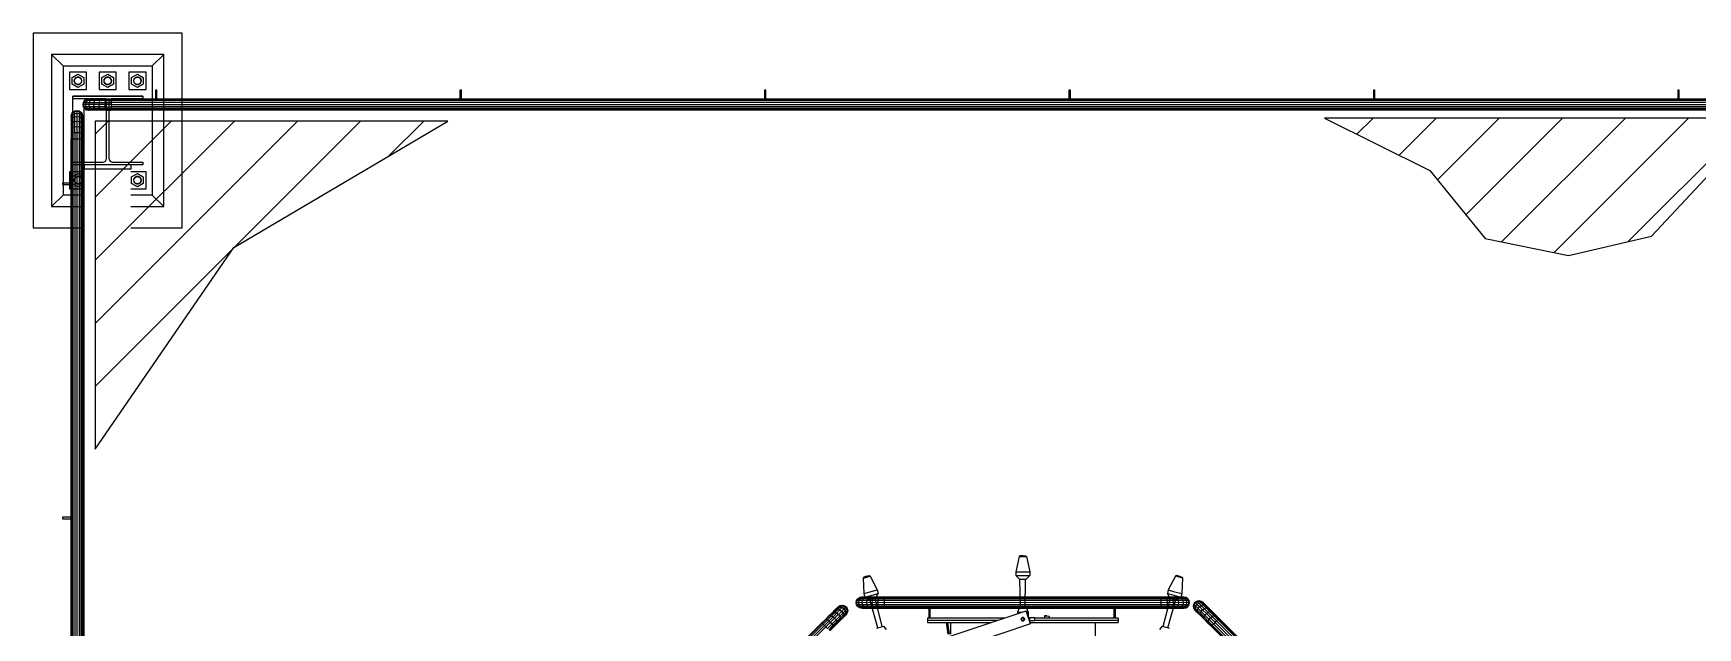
# Model space of a CAD drawing. Header units: metres. Extents: x 0 to 63075, y 0 to 44550.
# Drawn here: x 50739 to 51832, y 40720 to 41110 of the extents above; entities that cross this region are included whole.
import ezdxf

# ---------------------------------------------------------------- set-up
doc = ezdxf.new("R2010")
doc.units = ezdxf.units.M
doc.header["$LTSCALE"] = 75
for name, color, linetype in [('GSB', 7, 'Continuous'), ('ML6', 1, 'Continuous'), ('SL1', 8, 'Continuous')]:
    doc.layers.add(name, color=color, linetype=linetype)
pattern_1 = [(44.99813, (326091.56, -18363.04), (-137.8813, 137.89033), [])]

# ---------------------------------------------------------------- blocks, each defined once
blk = doc.blocks.new('A$C6bae614f')
at = {"layer": 'SL1'}
h = blk.add_hatch(dxfattribs=at)
h.set_pattern_fill('_USER', color=256, scale=195, angle=44.99813, style=0, pattern_type=0)
h.set_pattern_definition(pattern_1)
h.paths.add_polyline_path([(352922.5, 47644), (353857.1, 48196.1), (352316, 48196.1), (352315.9, 46761.9)])
h = blk.add_hatch(dxfattribs=at)
h.set_pattern_fill('_USER', color=256, scale=195, angle=44.99813, style=0, pattern_type=0)
h.set_pattern_definition(pattern_1)
h.paths.add_polyline_path([(359760.7, 48209.2), (357689.8, 48209.3), (358149.4, 47980.1), (358391.7, 47682.6), (358756.2, 47608), (359119.1, 47692.5), (359415.1, 48010.8)])
for p, q in [((352045.5, 48580), (352045.5, 47730)), ((352695.5, 48579.9), (352045.5, 48580)), ((352695.5, 47729.9), (352695.5, 48579.9)), ((352175.5, 48437.5), (352125.5, 48487.5)), ((352125.5, 48487.5), (352125.5, 47822.5)), ((352615.5, 48487.5), (352125.5, 48487.5)), ((352615.5, 48487.5), (352565.5, 48437.5)), ((352615.5, 47822.5), (352615.5, 48487.5)), ((352175.5, 48437.5), (352175.5, 47872.5)), ((352175.5, 48437.5), (352565.5, 48437.5)), ((352203, 48410), (352203, 48335)), ((352278, 48410), (352203, 48410)), ((352215.1, 48387.1), (352240.5, 48401.8)), ((352215.1, 48357.8), (352215.1, 48387.1)), ((352225.5, 48379.7), (352223.9, 48372.5)), ((352230.1, 48385.5), (352225.5, 48379.7)), ((352236.8, 48388.7), (352230.1, 48385.5)), ((352244.2, 48388.7), (352236.8, 48388.7)), ((352240.5, 48401.8), (352266, 48387.1)), ((352250.9, 48385.5), (352244.2, 48388.7)), ((352255.5, 48379.7), (352250.9, 48385.5)), ((352257.2, 48372.5), (352255.5, 48379.7)), ((352266, 48387.1), (352266, 48357.8)), ((352278, 48335), (352278, 48410)), ((352333, 48410), (352333, 48335)), ((352408, 48410), (352333, 48410)), ((352345.1, 48387.1), (352370.5, 48401.8)), ((352345.1, 48357.8), (352345.1, 48387.1)), ((352355.5, 48379.7), (352353.9, 48372.5)), ((352360.1, 48385.5), (352355.5, 48379.7)), ((352366.8, 48388.7), (352360.1, 48385.5)), ((352374.2, 48388.7), (352366.8, 48388.7)), ((352370.5, 48401.8), (352396, 48387.1)), ((352380.9, 48385.5), (352374.2, 48388.7)), ((352385.5, 48379.7), (352380.9, 48385.5)), ((352387.2, 48372.5), (352385.5, 48379.7)), ((352396, 48387.1), (352396, 48357.8)), ((352408, 48335), (352408, 48410)), ((352463, 48410), (352463, 48335)), ((352538, 48410), (352463, 48410)), ((352475.1, 48387.1), (352500.5, 48401.8)), ((352475.1, 48357.8), (352475.1, 48387.1)), ((352485.5, 48379.7), (352483.9, 48372.5)), ((352490.1, 48385.5), (352485.5, 48379.7)), ((352496.8, 48388.7), (352490.1, 48385.5)), ((352504.2, 48388.7), (352496.8, 48388.7)), ((352500.5, 48401.8), (352526, 48387.1)), ((352510.9, 48385.5), (352504.2, 48388.7)), ((352515.5, 48379.7), (352510.9, 48385.5)), ((352517.2, 48372.5), (352515.5, 48379.7)), ((352526, 48387.1), (352526, 48357.8)), ((352538, 48335), (352538, 48410)), ((352565.5, 48437.5), (352565.5, 47872.5)), ((352203, 48335), (352278, 48335)), ((352240.5, 48343.1), (352215.1, 48357.8)), ((352223.9, 48372.5), (352225.5, 48365.2)), ((352225.5, 48365.2), (352230.1, 48359.4)), ((352230.1, 48359.4), (352236.8, 48356.2)), ((352236.8, 48356.2), (352244.2, 48356.2)), ((352266, 48357.8), (352240.5, 48343.1)), ((352244.2, 48356.2), (352250.9, 48359.4)), ((352250.9, 48359.4), (352255.5, 48365.2)), ((352255.5, 48365.2), (352257.2, 48372.5)), ((352333, 48335), (352408, 48335)), ((352370.5, 48343.1), (352345.1, 48357.8)), ((352353.9, 48372.5), (352355.5, 48365.2)), ((352355.5, 48365.2), (352360.1, 48359.4)), ((352360.1, 48359.4), (352366.8, 48356.2)), ((352366.8, 48356.2), (352374.2, 48356.2)), ((352396, 48357.8), (352370.5, 48343.1)), ((352374.2, 48356.2), (352380.9, 48359.4)), ((352380.9, 48359.4), (352385.5, 48365.2)), ((352385.5, 48365.2), (352387.2, 48372.5)), ((352463, 48335), (352538, 48335)), ((352500.5, 48343.1), (352475.1, 48357.8)), ((352483.9, 48372.5), (352485.5, 48365.2)), ((352485.5, 48365.2), (352490.1, 48359.4)), ((352490.1, 48359.4), (352496.8, 48356.2)), ((352496.8, 48356.2), (352504.2, 48356.2)), ((352526, 48357.8), (352500.5, 48343.1)), ((352504.2, 48356.2), (352510.9, 48359.4)), ((352510.9, 48359.4), (352515.5, 48365.2)), ((352515.5, 48365.2), (352517.2, 48372.5)), ((352579.7, 48332), (352579.7, 48292.9)), ((352586, 48332), (352579.7, 48332)), ((352586, 48292.9), (352586, 48332)), ((353910.4, 48331.9), (353910.4, 48292.8)), ((353916.8, 48331.9), (353910.4, 48331.9)), ((353916.8, 48292.8), (353916.8, 48331.9)), ((355241.2, 48331.9), (355241.2, 48292.8)), ((355247.5, 48331.9), (355241.2, 48331.9)), ((355247.5, 48292.8), (355247.5, 48331.9)), ((356571.9, 48331.8), (356571.9, 48292.7)), ((356578.3, 48331.8), (356571.9, 48331.8)), ((356578.3, 48292.7), (356578.3, 48331.8)), ((357902.7, 48331.8), (357902.7, 48292.7)), ((357909, 48331.8), (357902.7, 48331.8)), ((357909, 48292.7), (357909, 48331.8)), ((359233.4, 48331.7), (359233.4, 48292.6)), ((359239.8, 48331.7), (359233.4, 48331.7)), ((359239.8, 48292.6), (359239.8, 48331.7)), ((352213.5, 48227.8), (352218.8, 48235.7)), ((352217.5, 48304.5), (352523.5, 48304.5)), ((352217.5, 48233.9), (352217.5, 48304.5)), ((352523.5, 48304.5), (352217.5, 48304.5)), ((352349, 48293.5), (352217.5, 48293.5)), ((352350, 48293.5), (352217.5, 48293.5)), ((352218.8, 48235.7), (352226.7, 48241)), ((352218.8, 48232.8), (352226.7, 48237.9)), ((352218.8, 48232.8), (352218.8, 48235.7)), ((352226.7, 48241), (352236, 48242.9)), ((352226.7, 48237.9), (352226.7, 48241)), ((352226.7, 48237.9), (352236, 48239.7)), ((352226.7, 48214.3), (352226.7, 48237.9)), ((352236, 48239.7), (352236, 48242.9)), ((352236, 48242.9), (352245.3, 48241)), ((352236, 48239.7), (352245.3, 48237.9)), ((352236, 48239.7), (352236, 48215.7)), ((352245.3, 48241), (352253.3, 48235.7)), ((352245.3, 48237.9), (352245.3, 48241)), ((352245.3, 48237.9), (352245.3, 48214.3)), ((352245.3, 48237.9), (352253.3, 48232.8)), ((352253.3, 48232.8), (352253.3, 48235.7)), ((352253.3, 48235.7), (352258.6, 48227.8)), ((352263.5, 48277.8), (352261.6, 48268.5)), ((352264.7, 48268.5), (352261.6, 48268.5)), ((352261.6, 48268.5), (352263.5, 48259.1)), ((352268.8, 48285.7), (352263.5, 48277.8)), ((352263.5, 48277.8), (352358.7, 48277.8)), ((352263.5, 48259.1), (352268.8, 48251.2)), ((352358.7, 48259.1), (352263.5, 48259.1)), ((352266.5, 48277.8), (352264.7, 48268.5)), ((352358.3, 48268.5), (352264.7, 48268.5)), ((352264.7, 48268.5), (352266.5, 48259.1)), ((352266, 48255.3), (352265.8, 42053.5)), ((352271.7, 48285.7), (352266.5, 48277.8)), ((352266.5, 48259.1), (352271.7, 48251.2)), ((352276.7, 48291), (352268.8, 48285.7)), ((352359.9, 48285.7), (352268.8, 48285.7)), ((352359.9, 48251.2), (352268.8, 48251.2)), ((352268.8, 48251.2), (352276.7, 48245.9)), ((352279.4, 48291), (352271.7, 48285.7)), ((352271.7, 48251.2), (352279.4, 48245.9)), ((352275.6, 48277.8), (352273.9, 48268.5)), ((352273.9, 48268.5), (352275.6, 48259.1)), ((352280.4, 48285.7), (352275.6, 48277.8)), ((352275.6, 48259.1), (352280.4, 48251.2)), ((352286, 48292.9), (352276.7, 48291)), ((352361.7, 48291), (352276.7, 48291)), ((352276.7, 48245.9), (352286, 48244.1)), ((352361.7, 48245.9), (352276.7, 48245.9)), ((352288.5, 48292.9), (352279.4, 48291)), ((352279.4, 48245.9), (352288.5, 48244.1)), ((352287.5, 48291), (352280.4, 48285.7)), ((352280.4, 48251.2), (352287.5, 48245.9)), ((352363.8, 48292.9), (352286, 48292.9)), ((352363.8, 48244.1), (352286, 48244.1)), ((352295.9, 48292.9), (352287.5, 48291)), ((352287.5, 48245.9), (352295.9, 48244.1)), ((352290.2, 48277.8), (352288.8, 48268.5)), ((352288.8, 48268.5), (352290.2, 48259.1)), ((352294.3, 48285.7), (352290.2, 48277.8)), ((352290.2, 48259.1), (352294.3, 48251.2)), ((352300.5, 48291), (352294.3, 48285.7)), ((352294.3, 48251.2), (352300.5, 48245.9)), ((352307.8, 48292.9), (352300.5, 48291)), ((352300.5, 48245.9), (352307.8, 48244.1)), ((352309.6, 48277.8), (352308.5, 48268.5)), ((352308.5, 48268.5), (352309.6, 48259.1)), ((352312.9, 48285.7), (352309.6, 48277.8)), ((352309.6, 48259.1), (352312.9, 48251.2)), ((352317.8, 48291), (352312.9, 48285.7)), ((352312.9, 48251.2), (352317.8, 48245.9)), ((352323.7, 48292.9), (352317.8, 48291)), ((352317.8, 48245.9), (352323.7, 48244.1)), ((352332.8, 48277.8), (352332, 48268.5)), ((352332, 48268.5), (352332.8, 48259.1)), ((352335.1, 48285.7), (352332.8, 48277.8)), ((352332.8, 48259.1), (352335.1, 48251.2)), ((352338.6, 48291), (352335.1, 48285.7)), ((352335.1, 48251.2), (352338.6, 48245.9)), ((352342.6, 48292.9), (352338.6, 48291)), ((352338.6, 48245.9), (352342.6, 48244.1)), ((352350.6, 48292.9), (352350, 48293.5)), ((352358.7, 48277.8), (352358.3, 48268.5)), ((352386, 48268.5), (352358.3, 48268.5)), ((352358.3, 48268.5), (352358.7, 48259.1)), ((352359.9, 48285.7), (352358.7, 48277.8)), ((352358.7, 48277.8), (352386, 48277.8)), ((352358.7, 48259.1), (352386, 48259.1)), ((352358.7, 48259.1), (352359.9, 48251.2)), ((352361.7, 48291), (352359.9, 48285.7)), ((352359.9, 48285.7), (352386, 48285.7)), ((352359.9, 48251.2), (352361.7, 48245.9)), ((352359.9, 48251.2), (352386, 48251.2)), ((352363.8, 48292.9), (352361.7, 48291)), ((352361.7, 48291), (352386, 48291)), ((352361.7, 48245.9), (352363.8, 48244.1)), ((352361.7, 48245.9), (352386, 48245.9)), ((352363.8, 48292.9), (352386, 48292.9)), ((352363.8, 48244.1), (352386, 48244.1)), ((352365, 48032.5), (352365, 48277.5)), ((352376, 48277.5), (352376, 48032.5)), ((360770.5, 48292.6), (352386, 48292.9)), ((352386, 48292.9), (352386, 48291)), ((360770.5, 48290.7), (352386, 48291)), ((352386, 48291), (352386, 48285.7)), ((352386, 48285.7), (352386, 48277.8)), ((360770.5, 48285.4), (352386, 48285.7)), ((360770.5, 48277.5), (352386, 48277.8)), ((352386, 48277.8), (352386, 48268.5)), ((352386, 48268.5), (360770.5, 48268.2)), ((352386, 48268.5), (352386, 48259.1)), ((360770.5, 48258.8), (352386, 48259.1)), ((352386, 48259.1), (352386, 48251.2)), ((352386, 48251.2), (352386, 48245.9)), ((360770.5, 48250.9), (352386, 48251.2)), ((352386, 48245.9), (352386, 48244.1)), ((360770.5, 48245.6), (352386, 48245.9)), ((360770.5, 48243.8), (352386, 48244.1)), ((352390.4, 48292.9), (352391, 48293.5)), ((352391, 48293.5), (352523.5, 48293.5)), ((352523.5, 48293.5), (352392, 48293.5)), ((352523.5, 48304.5), (352523.5, 48292.9)), ((352211.6, 48218.5), (352213.5, 48227.8)), ((352211.6, 48216), (352213.5, 48225.1)), ((352211.6, 48218.5), (352211.6, 48216)), ((352211.6, 48208.6), (352213.5, 48217)), ((352211.6, 48216), (352211.6, 48196.6)), ((352211.6, 48196.6), (352213.5, 48203.9)), ((352211.6, 48196.6), (352211.6, 48180.8)), ((352211.6, 48180.8), (352213.5, 48186.6)), ((352211.6, 48180.8), (352211.6, 48161.9)), ((352211.6, 48161.9), (352213.5, 48165.9)), ((352211.6, 48161.9), (352211.6, 48140.7)), ((352213.5, 48225.1), (352218.8, 48232.8)), ((352213.5, 48225.1), (352213.5, 48227.8)), ((352213.5, 48225.1), (352213.5, 48203.9)), ((352213.5, 48217), (352218.8, 48224.1)), ((352213.5, 48203.9), (352218.8, 48210.1)), ((352213.5, 48203.9), (352213.5, 48186.6)), ((352213.5, 48186.6), (352218.8, 48191.6)), ((352213.5, 48186.6), (352213.5, 48165.9)), ((352213.5, 48165.9), (352218.8, 48169.3)), ((352213.5, 48165.9), (352213.5, 48142.8)), ((352218.8, 48232.8), (352218.8, 48210.1)), ((352218.8, 48224.1), (352226.7, 48228.9)), ((352218.8, 48210.1), (352226.7, 48214.3)), ((352218.8, 48210.1), (352218.8, 48191.6)), ((352218.8, 48191.6), (352226.7, 48194.9)), ((352218.8, 48191.6), (352218.8, 48169.3)), ((352218.8, 48169.3), (352226.7, 48171.6)), ((352218.8, 48169.3), (352218.8, 48144.6)), ((352226.7, 48228.9), (352236, 48230.5)), ((352226.7, 48214.3), (352236, 48215.7)), ((352226.7, 48194.9), (352226.7, 48214.3)), ((352226.7, 48194.9), (352236, 48196)), ((352226.7, 48171.6), (352226.7, 48194.9)), ((352226.7, 48171.6), (352236, 48172.4)), ((352226.7, 48145.7), (352226.7, 48171.6)), ((352236, 48230.5), (352245.3, 48228.9)), ((352236, 48215.7), (352236, 48196)), ((352236, 48215.7), (352245.3, 48214.3)), ((352236, 48196), (352245.3, 48194.9)), ((352236, 48196), (352236, 48172.4)), ((352236, 48172.4), (352245.3, 48171.6)), ((352236, 48172.4), (352236, 48146.1)), ((352245.3, 48228.9), (352253.3, 48224.1)), ((352245.3, 48214.3), (352245.3, 48194.9)), ((352245.3, 48214.3), (352253.3, 48210.1)), ((352245.3, 48194.9), (352245.3, 48171.6)), ((352245.3, 48194.9), (352253.3, 48191.6)), ((352245.3, 48171.6), (352245.3, 48145.7)), ((352245.3, 48171.6), (352253.3, 48169.3)), ((352253.3, 48232.8), (352258.6, 48225.1)), ((352253.3, 48232.8), (352253.3, 48210.1)), ((352253.3, 48224.1), (352258.6, 48217)), ((352253.3, 48210.1), (352258.6, 48203.9)), ((352253.3, 48210.1), (352253.3, 48191.6)), ((352253.3, 48191.6), (352258.6, 48186.6)), ((352253.3, 48191.6), (352253.3, 48169.3)), ((352253.3, 48169.3), (352258.6, 48165.9)), ((352253.3, 48169.3), (352253.3, 48144.6)), ((352258.6, 48227.8), (352260.4, 48218.5)), ((352258.6, 48225.1), (352258.6, 48227.8)), ((352258.6, 48225.1), (352260.4, 48216)), ((352258.6, 48225.1), (352258.6, 48203.9)), ((352258.6, 48217), (352260.4, 48208.6)), ((352258.6, 48203.9), (352258.6, 48186.6)), ((352258.6, 48203.9), (352260.4, 48196.6)), ((352258.6, 48186.6), (352260.4, 48180.8)), ((352258.6, 48186.6), (352258.6, 48165.9)), ((352258.6, 48165.9), (352260.4, 48161.9)), ((352258.6, 48165.9), (352258.6, 48142.8)), ((352260.4, 48216), (352260.4, 48218.5)), ((352260.4, 48216), (352260.4, 48196.6)), ((352260.4, 48196.6), (352260.4, 48180.8)), ((352260.4, 48180.8), (352260.4, 48161.9)), ((352260.4, 48161.9), (352260.4, 48140.7)), ((352211.4, 40905), (352211.6, 48118.5)), ((352211.6, 48140.7), (352213.5, 48142.8)), ((352211.6, 48140.7), (352211.6, 48118.5)), ((352211.6, 48118.5), (352213.5, 48118.5)), ((352213.5, 48142.8), (352213.2, 40905)), ((352213.5, 48142.8), (352218.8, 48144.6)), ((352213.5, 48118.5), (352218.8, 48118.5)), ((352218.8, 48144.6), (352218.5, 40905)), ((352218.8, 48144.6), (352226.7, 48145.7)), ((352218.8, 48118.5), (352226.7, 48118.5)), ((352226.7, 48145.7), (352226.4, 40905)), ((352226.7, 48145.7), (352236, 48146.1)), ((352226.7, 48118.5), (352236, 48118.5)), ((352236, 48146.1), (352235.8, 40905)), ((352236, 48146.1), (352245.3, 48145.7)), ((352236, 48118.5), (352245.3, 48118.5)), ((352245.3, 48145.7), (352245.1, 40905)), ((352245.3, 48118.5), (352253.3, 48118.5)), ((352245.3, 48145.7), (352253.3, 48144.6)), ((352253.3, 48144.6), (352253, 40905)), ((352253.3, 48144.6), (352258.6, 48142.8)), ((352253.3, 48118.5), (352258.6, 48118.5)), ((352258.6, 48118.5), (352258.3, 40905)), ((352258.6, 48142.8), (352260.4, 48140.7)), ((352258.6, 48142.8), (352258.6, 48118.5)), ((352258.6, 48118.5), (352260.4, 48118.5)), ((352260.4, 48118.5), (352260.2, 40905)), ((352260.4, 48140.7), (352260.4, 48118.5)), ((352217.5, 48016.5), (352349, 48016.5)), ((352217.5, 48005.5), (352217.5, 48016.5)), ((352260.4, 48016.5), (352266, 48016.5)), ((352392, 48016.5), (352523.5, 48016.5)), ((352523.5, 48016.5), (352523.5, 48005.5)), ((352203, 47975), (352203, 47900)), ((352269, 47975), (352203, 47975)), ((352215.1, 47952.1), (352240.5, 47966.8)), ((352215.1, 47922.8), (352215.1, 47952.1)), ((352523.5, 48005.5), (352217.5, 48005.5)), ((352225.5, 47944.7), (352223.8, 47937.5)), ((352230.1, 47950.5), (352225.5, 47944.7)), ((352236.8, 47953.7), (352230.1, 47950.5)), ((352244.2, 47953.7), (352236.8, 47953.7)), ((352240.5, 47966.8), (352265.9, 47952.1)), ((352250.9, 47950.5), (352244.2, 47953.7)), ((352255.5, 47944.7), (352250.9, 47950.5)), ((352257.2, 47937.5), (352255.5, 47944.7)), ((352260.4, 48005.5), (352266, 48005.5)), ((352265.5, 47989.5), (352265.5, 48005.5)), ((352266, 47989.5), (352265.5, 47989.5)), ((352265.9, 47952.1), (352265.9, 47922.8)), ((352269.5, 47986.5), (352269.5, 48005.5)), ((352471.5, 47986.5), (352269.5, 47986.5)), ((352471.5, 48005.5), (352471.5, 47986.5)), ((352538, 47975), (352472, 47975)), ((352475.1, 47952.1), (352500.5, 47966.8)), ((352475.1, 47922.8), (352475.1, 47952.1)), ((352485.5, 47944.7), (352483.8, 47937.5)), ((352490.1, 47950.5), (352485.5, 47944.7)), ((352496.8, 47953.7), (352490.1, 47950.5)), ((352504.2, 47953.7), (352496.8, 47953.7)), ((352500.5, 47966.8), (352525.9, 47952.1)), ((352510.9, 47950.5), (352504.2, 47953.7)), ((352515.5, 47944.7), (352510.9, 47950.5)), ((352517.2, 47937.5), (352515.5, 47944.7)), ((352525.9, 47952.1), (352525.9, 47922.8)), ((352538, 47900), (352538, 47975)), ((352175.5, 47872.5), (352125.5, 47822.5)), ((352172.5, 47924.8), (352172.5, 47918.5)), ((352211.6, 47924.8), (352172.5, 47924.8)), ((352172.5, 47918.5), (352211.6, 47918.5)), ((352269, 47872.5), (352175.5, 47872.5)), ((352203, 47900), (352269, 47900)), ((352240.5, 47908.1), (352215.1, 47922.8)), ((352223.8, 47937.5), (352225.5, 47930.2)), ((352225.5, 47930.2), (352230.1, 47924.4)), ((352230.1, 47924.4), (352236.8, 47921.2)), ((352236.8, 47921.2), (352244.2, 47921.2)), ((352265.9, 47922.8), (352240.5, 47908.1)), ((352244.2, 47921.2), (352250.9, 47924.4)), ((352250.9, 47924.4), (352255.5, 47930.2)), ((352255.5, 47930.2), (352257.2, 47937.5)), ((352472, 47900), (352538, 47900)), ((352565.5, 47872.5), (352472, 47872.5)), ((352500.5, 47908.1), (352475.1, 47922.8)), ((352483.8, 47937.5), (352485.5, 47930.2)), ((352485.5, 47930.2), (352490.1, 47924.4)), ((352490.1, 47924.4), (352496.8, 47921.2)), ((352496.8, 47921.2), (352504.2, 47921.2)), ((352525.9, 47922.8), (352500.5, 47908.1)), ((352504.2, 47921.2), (352510.9, 47924.4)), ((352510.9, 47924.4), (352515.5, 47930.2)), ((352515.5, 47930.2), (352517.2, 47937.5)), ((352615.5, 47822.5), (352565.5, 47872.5)), ((352125.5, 47822.5), (352269, 47822.5)), ((352472, 47822.5), (352615.5, 47822.5)), ((352045.5, 47730), (352269, 47730)), ((352472, 47730), (352695.5, 47729.9)), ((352211.6, 46464.2), (352172.5, 46464.2)), ((352172.5, 46464.2), (352172.5, 46457.9)), ((352172.5, 46457.9), (352211.6, 46457.9)), ((356354.1, 46291.9), (356339.9, 46226)), ((356358.7, 46295.9), (356354.1, 46291.9)), ((356354.1, 46291.9), (356366.5, 46291.9)), ((356370.4, 46296.2), (356358.7, 46295.9)), ((356358.7, 46295.9), (356367.6, 46295.9)), ((356366.5, 46291.9), (356386.7, 46291.9)), ((356367.6, 46295.9), (356382.1, 46295.9)), ((356370.4, 46296.2), (356382.1, 46295.9)), ((356382.1, 46295.9), (356386.7, 46291.9)), ((356386.7, 46291.9), (356400.9, 46226)), ((355675.6, 46202.9), (355672.1, 46197.9)), ((355672.1, 46197.9), (355684.1, 46201.1)), ((355672.1, 46197.9), (355675.5, 46130.5)), ((355686.8, 46206.2), (355675.6, 46202.9)), ((355675.6, 46202.9), (355684.1, 46205.2)), ((355684.1, 46205.2), (355698.2, 46208.9)), ((355684.1, 46201.1), (355703.7, 46206.3)), ((355686.8, 46206.2), (355698.2, 46208.9)), ((355698.2, 46208.9), (355703.7, 46206.3)), ((355703.7, 46206.3), (355734.4, 46146.3)), ((356339.9, 46226), (356363, 46226)), ((356339.9, 46226), (356339.9, 46210.2)), ((356339.9, 46210.2), (356363, 46210.2)), ((356355.3, 46194.2), (356339.9, 46210.2)), ((356363, 46226), (356400.9, 46226)), ((356363, 46210.2), (356401, 46210.2)), ((356385.5, 46194.2), (356401, 46210.2)), ((356400.9, 46226), (356401, 46210.2)), ((357037.2, 46206.3), (357006.4, 46146.2)), ((357042.7, 46208.9), (357037.2, 46206.3)), ((357049.1, 46203.1), (357037.2, 46206.3)), ((357042.7, 46208.9), (357051.2, 46206.6)), ((357054.1, 46206.2), (357042.7, 46208.9)), ((357068.7, 46197.8), (357049.1, 46203.1)), ((357051.2, 46206.6), (357065.3, 46202.8)), ((357054.1, 46206.2), (357065.3, 46202.8)), ((357065.3, 46202.8), (357068.7, 46197.8)), ((357068.7, 46197.8), (357065.4, 46130.4)), ((355675.5, 46130.5), (355697.8, 46136.5)), ((355675.5, 46130.5), (355679.5, 46115.2)), ((355697.8, 46136.5), (355734.4, 46146.3)), ((355701.9, 46121.2), (355738.6, 46131)), ((355727.8, 46111.6), (355738.6, 46131)), ((355734.4, 46146.3), (355738.6, 46131)), ((356355.3, 46194.2), (356366.8, 46194.2)), ((356360.2, 46066.1), (356358.1, 46194.2)), ((356366.8, 46194.2), (356385.5, 46194.2)), ((356380.6, 46066.1), (356382.7, 46194.2)), ((357006.4, 46146.2), (357002.3, 46131)), ((357002.3, 46131), (357024.6, 46125)), ((357013.1, 46111.6), (357002.3, 46131)), ((357006.4, 46146.2), (357028.8, 46140.3)), ((357024.6, 46125), (357061.3, 46115.1)), ((357028.8, 46140.3), (357065.4, 46130.4)), ((357065.4, 46130.4), (357061.3, 46115.1)), ((355554.4, 46061.1), (355511.2, 46017.9)), ((355522.6, 46010.6), (355581.4, 46069.4)), ((355572.4, 46071.6), (355533.7, 46032.9)), ((355547.9, 46057.3), (355536.7, 46046.1)), ((355561.6, 46070.9), (355547.9, 46057.3)), ((355547.9, 46057.3), (355554.4, 46061.1)), ((355589.2, 46064), (355548.1, 46022.9)), ((355569.3, 46076), (355554.4, 46061.1)), ((355554.4, 46061.1), (355562.5, 46061.7)), ((355556.4, 46065.7), (355563.6, 46070.3)), ((355561.6, 46070.9), (355569.3, 46076)), ((355563.4, 46072.7), (355561.6, 46070.9)), ((355562.5, 46061.7), (355571.1, 46059.1)), ((355563.4, 46072.7), (355571.3, 46078)), ((355563.6, 46070.3), (355572.4, 46071.6)), ((355569.3, 46076), (355571.3, 46078)), ((355569.3, 46076), (355578.5, 46077.8)), ((355601, 46062.6), (355570.5, 46032.1)), ((355571.1, 46059.1), (355578.7, 46053.5)), ((355571.3, 46078), (355580.6, 46079.8)), ((355578.5, 46077.8), (355572.4, 46071.6)), ((355572.4, 46071.6), (355581.4, 46069.4)), ((355578.5, 46077.8), (355580.6, 46079.8)), ((355578.5, 46077.8), (355587.8, 46075.8)), ((355578.7, 46053.5), (355584.3, 46045.9)), ((355580.6, 46079.8), (355590, 46078)), ((355581.4, 46069.4), (355587.8, 46075.8)), ((355581.4, 46069.4), (355589.2, 46064)), ((355587.8, 46075.8), (355590, 46078)), ((355587.8, 46075.8), (355595.7, 46070.5)), ((355595.7, 46070.5), (355589.2, 46064)), ((355589.2, 46064), (355594.6, 46056.2)), ((355590, 46078), (355597.9, 46072.7)), ((355594.6, 46056.2), (355596.8, 46047.2)), ((355595.7, 46070.5), (355597.9, 46072.7)), ((355595.7, 46070.5), (355601, 46062.6)), ((355602.9, 46053.4), (355596.8, 46047.2)), ((355597.9, 46072.7), (355603.2, 46064.8)), ((355601, 46062.6), (355603.2, 46064.8)), ((355601, 46062.6), (355602.9, 46053.4)), ((355602.9, 46053.4), (355601.2, 46044.2)), ((355602.9, 46053.4), (355605, 46055.4)), ((355603.2, 46064.8), (355605, 46055.4)), ((355605, 46055.4), (355603.2, 46046.1)), ((355641.6, 46090.8), (355643.4, 46100.1)), ((355643.4, 46081.4), (355641.6, 46090.8)), ((357099.3, 46090.7), (355641.6, 46090.8)), ((355643.4, 46100.1), (355648.7, 46108)), ((357097.5, 46100.1), (355643.4, 46100.1)), ((355648.7, 46073.5), (355643.4, 46081.4)), ((357097.5, 46081.4), (355643.4, 46081.4)), ((355644.7, 46090.8), (355646.5, 46100.1)), ((355646.5, 46081.4), (355644.7, 46090.8)), ((355646.5, 46100.1), (355651.7, 46108)), ((355651.7, 46073.5), (355646.5, 46081.4)), ((355648.7, 46108), (355656.6, 46113.3)), ((357092.2, 46108), (355648.7, 46108)), ((355656.6, 46068.2), (355648.7, 46073.5)), ((357092.2, 46073.5), (355648.7, 46073.5)), ((355651.7, 46108), (355659.4, 46113.3)), ((355659.4, 46068.2), (355651.7, 46073.5)), ((355653.9, 46090.8), (355655.6, 46100.1)), ((355655.6, 46081.4), (355653.9, 46090.8)), ((355655.6, 46100.1), (355660.3, 46108)), ((355660.3, 46073.5), (355655.6, 46081.4)), ((355656.6, 46113.3), (355666, 46115.2)), ((357084.3, 46113.3), (355656.6, 46113.3)), ((355666, 46066.4), (355656.6, 46068.2)), ((357084.3, 46068.2), (355656.6, 46068.2)), ((355659.4, 46113.3), (355668.5, 46115.2)), ((355668.5, 46066.4), (355659.4, 46068.2)), ((355660.3, 46108), (355667.5, 46113.3)), ((355667.5, 46068.2), (355660.3, 46073.5)), ((357074.9, 46115.1), (355666, 46115.2)), ((355666, 46066.4), (357074.9, 46066.3)), ((355667.5, 46113.3), (355675.9, 46115.2)), ((355675.9, 46066.4), (355667.5, 46068.2)), ((355668.7, 46090.8), (355670.2, 46100.1)), ((355670.2, 46081.4), (355668.7, 46090.8)), ((355670.2, 46100.1), (355674.3, 46108)), ((355674.3, 46073.5), (355670.2, 46081.4)), ((355674.3, 46108), (355680.5, 46113.3)), ((355680.5, 46068.2), (355674.3, 46073.5)), ((355679.5, 46115.2), (355701.9, 46121.2)), ((355698.6, 46103.8), (355679.5, 46115.2)), ((355680.5, 46113.3), (355687.8, 46115.2)), ((355687.8, 46066.4), (355680.5, 46068.2)), ((355688.4, 46090.8), (355689.6, 46100.1)), ((355689.6, 46081.4), (355688.4, 46090.8)), ((355689.6, 46100.1), (355692.9, 46108)), ((355692.9, 46073.5), (355689.6, 46081.4)), ((355692.9, 46108), (355697.8, 46113.3)), ((355697.8, 46068.2), (355692.9, 46073.5)), ((355697.8, 46113.3), (355703.6, 46115.2)), ((355703.6, 46066.4), (355697.8, 46068.2)), ((355698.6, 46103.8), (355709.7, 46106.8)), ((355736.5, 45981.3), (355701.3, 46104.5)), ((355709.7, 46106.8), (355727.8, 46111.6)), ((355712, 46090.8), (355712.8, 46100.1)), ((355712.8, 46081.4), (355712, 46090.8)), ((355712.8, 46100.1), (355715.1, 46108)), ((355715.1, 46073.5), (355712.8, 46081.4)), ((355715.1, 46108), (355718.5, 46113.3)), ((355718.5, 46068.2), (355715.1, 46073.5)), ((355718.5, 46113.3), (355722.6, 46115.2)), ((355722.6, 46066.4), (355718.5, 46068.2)), ((355756.2, 45986.6), (355725.1, 46110.9)), ((355738.3, 46090.8), (355738.7, 46100.1)), ((355738.7, 46081.4), (355738.3, 46090.8)), ((355738.7, 46100.1), (355739.9, 46108)), ((355739.9, 46073.5), (355738.7, 46081.4)), ((355739.9, 46108), (355741.6, 46113.3)), ((355741.6, 46068.2), (355739.9, 46073.5)), ((355741.6, 46113.3), (355743.7, 46115.2)), ((355743.7, 46066.4), (355741.6, 46068.2)), ((355766, 46113.3), (355766, 46115.2)), ((355766, 46108), (355766, 46113.3)), ((355766, 46100.1), (355766, 46108)), ((355766, 46066.4), (355766, 46100.1)), ((355959.6, 46066.4), (355959.6, 46027.3)), ((355966, 46027.3), (355966, 46066.4)), ((355987.8, 45921.8), (356385.1, 46055.1)), ((356354.6, 46066.1), (356346.9, 46049.4)), ((356354.6, 46066.1), (356366.6, 46066.1)), ((356366.6, 46066.1), (356386.3, 46066.1)), ((356404.2, 45997.9), (356385.1, 46055.1)), ((356386.3, 46066.1), (356394, 46049.4)), ((356768.6, 46066.3), (356768.6, 46027.2)), ((356774.9, 46027.2), (356774.9, 46066.3)), ((356974.9, 46066.3), (356974.9, 46115.1)), ((356984.6, 45986.5), (357015.8, 46110.8)), ((356999.2, 46113.3), (356997.2, 46115.1)), ((356997.2, 46066.3), (356999.2, 46068.2)), ((357001, 46108), (356999.2, 46113.3)), ((356999.2, 46068.2), (357001, 46073.5)), ((357002.2, 46100.1), (357001, 46108)), ((357001, 46073.5), (357002.2, 46081.4)), ((357002.6, 46090.7), (357002.2, 46100.1)), ((357002.2, 46081.4), (357002.6, 46090.7)), ((357004.4, 45981.2), (357039.6, 46104.5)), ((357013.1, 46111.6), (357024.1, 46108.6)), ((357022.4, 46113.3), (357018.3, 46115.1)), ((357018.3, 46066.3), (357022.4, 46068.2)), ((357025.8, 46108), (357022.4, 46113.3)), ((357022.4, 46068.2), (357025.8, 46073.5)), ((357024.1, 46108.6), (357042.2, 46103.7)), ((357028.1, 46100.1), (357025.8, 46108)), ((357025.8, 46073.5), (357028.1, 46081.4)), ((357028.9, 46090.7), (357028.1, 46100.1)), ((357028.1, 46081.4), (357028.9, 46090.7)), ((357043.1, 46113.3), (357037.3, 46115.1)), ((357037.3, 46066.3), (357043.1, 46068.2)), ((357042.2, 46103.7), (357061.3, 46115.1)), ((357048, 46108), (357043.1, 46113.3)), ((357043.1, 46068.2), (357048, 46073.5)), ((357051.3, 46100.1), (357048, 46108)), ((357048, 46073.5), (357051.3, 46081.4)), ((357052.5, 46090.7), (357051.3, 46100.1)), ((357051.3, 46081.4), (357052.5, 46090.7)), ((357060.4, 46113.3), (357053.1, 46115.1)), ((357053.1, 46066.3), (357060.4, 46068.2)), ((357066.6, 46108), (357060.4, 46113.3)), ((357060.4, 46068.2), (357066.6, 46073.5)), ((357073.4, 46113.3), (357065, 46115.1)), ((357065, 46066.3), (357073.4, 46068.2)), ((357070.7, 46100.1), (357066.6, 46108)), ((357066.6, 46073.5), (357070.7, 46081.4)), ((357072.2, 46090.7), (357070.7, 46100.1)), ((357070.7, 46081.4), (357072.2, 46090.7)), ((357081.5, 46113.3), (357072.4, 46115.1)), ((357072.4, 46066.3), (357081.5, 46068.2)), ((357080.6, 46108), (357073.4, 46113.3)), ((357073.4, 46068.2), (357080.6, 46073.5)), ((357084.3, 46113.3), (357074.9, 46115.1)), ((357074.9, 46066.3), (357084.3, 46068.2)), ((357085.3, 46100.1), (357080.6, 46108)), ((357080.6, 46073.5), (357085.3, 46081.4)), ((357089.2, 46108), (357081.5, 46113.3)), ((357081.5, 46068.2), (357089.2, 46073.5)), ((357092.2, 46108), (357084.3, 46113.3)), ((357084.3, 46068.2), (357092.2, 46073.5)), ((357087, 46090.7), (357085.3, 46100.1)), ((357085.3, 46081.4), (357087, 46090.7)), ((357094.4, 46100.1), (357089.2, 46108)), ((357089.2, 46073.5), (357094.4, 46081.4)), ((357097.5, 46100.1), (357092.2, 46108)), ((357092.2, 46073.5), (357097.5, 46081.4)), ((357096.2, 46090.7), (357094.4, 46100.1)), ((357094.4, 46081.4), (357096.2, 46090.7)), ((357099.3, 46090.7), (357097.5, 46100.1)), ((357097.5, 46081.4), (357099.3, 46090.7)), ((357115.9, 46075.4), (357117.7, 46084.7)), ((357117.7, 46066), (357115.9, 46075.4)), ((357117.9, 46073.3), (357115.9, 46075.4)), ((357117.7, 46084.7), (357123, 46092.6)), ((357119.9, 46082.5), (357117.7, 46084.7)), ((357123, 46058.1), (357117.7, 46066)), ((357119.7, 46064.1), (357117.7, 46066)), ((357117.9, 46073.3), (357119.9, 46082.5)), ((357119.7, 46064.1), (357117.9, 46073.3)), ((357117.9, 46073.3), (357124.1, 46067.2)), ((357124.8, 46056.4), (357119.7, 46064.1)), ((357119.7, 46064.1), (357125.4, 46058.4)), ((357119.9, 46082.5), (357125.2, 46090.4)), ((357126.3, 46076.1), (357119.9, 46082.5)), ((357123, 46092.6), (357130.9, 46097.9)), ((357125.2, 46090.4), (357123, 46092.6)), ((357123, 46058.1), (357124.8, 46056.4)), ((357124.1, 46067.2), (357126.3, 46076.1)), ((357124.1, 46067.2), (357147.1, 46044.2)), ((357125.4, 46058.4), (357124.1, 46067.2)), ((357124.8, 46056.4), (357130, 46051.1)), ((357125.2, 46090.4), (357133.1, 46095.8)), ((357125.2, 46090.4), (357131.7, 46083.9)), ((357130, 46051.1), (357125.4, 46058.4)), ((357125.4, 46058.4), (357134.6, 46049.2)), ((357126.3, 46076.1), (357131.7, 46083.9)), ((357185.1, 46017.3), (357126.3, 46076.1)), ((357130.9, 46097.9), (357140.3, 46099.8)), ((357133.1, 46095.8), (357130.9, 46097.9)), ((357131.7, 46083.9), (357139.5, 46089.3)), ((357131.7, 46083.9), (357142.2, 46073.4)), ((357133.1, 46095.8), (357142.3, 46097.7)), ((357133.1, 46095.8), (357149.8, 46079)), ((357134, 46057.3), (357136.6, 46065.8)), ((357134.6, 46049.2), (357134, 46057.3)), ((357136.6, 46065.8), (357142.2, 46073.4)), ((357139.5, 46089.3), (357148.5, 46091.6)), ((357140.3, 46099.8), (357149.6, 46097.9)), ((357142.3, 46097.7), (357140.3, 46099.8)), ((357142.2, 46073.4), (357149.8, 46079)), ((357142.2, 46073.4), (357156.1, 46059.5)), ((357142.3, 46097.7), (357151.5, 46096)), ((357142.3, 46097.7), (357148.5, 46091.6)), ((357147.1, 46044.2), (357150.4, 46052.1)), ((357148.5, 46091.6), (357157.3, 46090.3)), ((357148.5, 46091.6), (357223.2, 46016.9)), ((357149.6, 46097.9), (357157.5, 46092.6)), ((357151.5, 46096), (357149.6, 46097.9)), ((357149.8, 46079), (357158.4, 46081.7)), ((357149.8, 46079), (357198.3, 46030.6)), ((357150.4, 46052.1), (357156.1, 46059.5)), ((357151.5, 46096), (357159.3, 46090.9)), ((357151.5, 46096), (357157.3, 46090.3)), ((357156.1, 46059.5), (357163.6, 46065.3)), ((357156.1, 46059.5), (357172.8, 46042.8)), ((357157.3, 46090.3), (357164.5, 46085.6)), ((357157.3, 46090.3), (357166.5, 46081.1)), ((357157.5, 46092.6), (357164.5, 46085.6)), ((357158.4, 46081.7), (357166.5, 46081.1)), ((357163.6, 46065.3), (357171.5, 46068.6)), ((357164.5, 46085.6), (357184.1, 46066)), ((357166.5, 46081.1), (357193.4, 46054.2)), ((357166.5, 46081.1), (357172.9, 46077.2)), ((357171.5, 46068.6), (357178.7, 46068.8)), ((357178.7, 46068.8), (357184.1, 46066)), ((357180, 46048.9), (357187.2, 46052.8)), ((357184.1, 46066), (357197.6, 46052.6)), ((357187.2, 46052.8), (357193.4, 46054.2)), ((357193.4, 46054.2), (357197.6, 46052.6)), ((357193.4, 46054.2), (357226.9, 46020.6)), ((357197.6, 46052.6), (357212.5, 46037.7)), ((353892.6, 44402), (355492.7, 46002)), ((355494, 46000.7), (353893.9, 44400.7)), ((355497.7, 45996.9), (353897.7, 44397)), ((355503.3, 45991.3), (353903.2, 44391.4)), ((355509.9, 45984.7), (353909.9, 44384.8)), ((355508.4, 46017.7), (355492.7, 46002)), ((355492.7, 46002), (355494, 46000.7)), ((355511.2, 46017.9), (355494, 46000.7)), ((355494, 46000.7), (355497.7, 45996.9)), ((355516.2, 46015.4), (355497.7, 45996.9)), ((355497.7, 45996.9), (355503.3, 45991.3)), ((355522.6, 46010.6), (355503.3, 45991.3)), ((355503.3, 45991.3), (355516.5, 45978.1)), ((355523.3, 46032.7), (355508.4, 46017.7)), ((355508.4, 46017.7), (355511.2, 46017.9)), ((355548.1, 46022.9), (355509.9, 45984.7)), ((355511.2, 46017.9), (355516.2, 46015.4)), ((355533.7, 46032.9), (355516.2, 46015.4)), ((355516.2, 46015.4), (355522.6, 46010.6)), ((355570.5, 46032.1), (355516.5, 45978.1)), ((355540.6, 45991), (355522.1, 45972.5)), ((355522.6, 46010.6), (355529.5, 46004.3)), ((355536.7, 46046.1), (355523.3, 46032.7)), ((355523.3, 46032.7), (355527.5, 46034.2)), ((355543.1, 45986), (355525.8, 45968.8)), ((355542.9, 45983.2), (355527.2, 45967.5)), ((355527.5, 46034.2), (355533.7, 46032.9)), ((355529.5, 46004.3), (355535.8, 45997.4)), ((355533.7, 46032.9), (355540.9, 46028.9)), ((355535.8, 45997.4), (355540.6, 45991)), ((355536.7, 46046.1), (355542.2, 46048.9)), ((355558.1, 46008.5), (355540.6, 45991)), ((355540.6, 45991), (355543.1, 45986)), ((355540.9, 46028.9), (355548.1, 46022.9)), ((355542.2, 46048.9), (355549.4, 46048.6)), ((355557.8, 45998.1), (355542.9, 45983.2)), ((355543.1, 45986), (355542.9, 45983.2)), ((355559.4, 46002.3), (355543.1, 45986)), ((355548.1, 46022.9), (355554.1, 46015.7)), ((355549.4, 46048.6), (355557.3, 46045.4)), ((355554.1, 46015.7), (355558.1, 46008.5)), ((355557.3, 46045.4), (355564.8, 46039.6)), ((355582.4, 46022.8), (355557.8, 45998.1)), ((355559.4, 46002.3), (355557.8, 45998.1)), ((355586.9, 46037.3), (355558.1, 46008.5)), ((355558.1, 46008.5), (355559.4, 46002.3)), ((355574.1, 46017), (355559.4, 46002.3)), ((355564.8, 46039.6), (355570.5, 46032.1)), ((355570.5, 46032.1), (355573.8, 46024.2)), ((355574.1, 46017), (355571.2, 46011.6)), ((355573.8, 46024.2), (355574.1, 46017)), ((355586.3, 46029.2), (355574.1, 46017)), ((355596.1, 46036.4), (355582.4, 46022.8)), ((355586.3, 46029.2), (355582.4, 46022.8)), ((355584.3, 46045.9), (355586.9, 46037.3)), ((355595.5, 46038.4), (355586.3, 46029.2)), ((355586.9, 46037.3), (355586.3, 46029.2)), ((355596.8, 46047.2), (355586.9, 46037.3)), ((355595.5, 46038.4), (355590.9, 46031.2)), ((355596.8, 46047.2), (355595.5, 46038.4)), ((355601.2, 46044.2), (355595.5, 46038.4)), ((355601.2, 46044.2), (355596.1, 46036.4)), ((355596.1, 46036.4), (355597.9, 46038.2)), ((355603.2, 46046.1), (355597.9, 46038.2)), ((355601.2, 46044.2), (355603.2, 46046.1)), ((355731.1, 45979.8), (355742.6, 45982.9)), ((355742.6, 45982.9), (355761.6, 45988)), ((355761.6, 45988), (355773.4, 45973.9)), ((356288.6, 46022.7), (355953.9, 46022.7)), ((355953.9, 46022.7), (355953.9, 46003.7)), ((356260.2, 46013.2), (355953.9, 46013.2)), ((355953.9, 46003.7), (356231.8, 46003.7)), ((355959.6, 46027.3), (355966, 46027.3)), ((356404.2, 45997.9), (356007, 45864.6)), ((356035.6, 46003.7), (356042.2, 45953.2)), ((356042, 46003.7), (356048.6, 45953.2)), ((356053.9, 46003.7), (356053.9, 45953.2)), ((356084.3, 46022.7), (356084, 46022.7)), ((356084.3, 46022.7), (356084.3, 46022.7)), ((356346.9, 46049.4), (356364.7, 46049.4)), ((356346.9, 46049.4), (356346.9, 46042.3)), ((356364.3, 46018.2), (356364, 46018.2)), ((356364.3, 46020.8), (356364.3, 46018.2)), ((356364.7, 46049.4), (356368.2, 46049.4)), ((356376.8, 46018.2), (356376.8, 46022.3)), ((356377.9, 46018.2), (356376.8, 46018.2)), ((356387, 46049.4), (356394, 46049.4)), ((356393.8, 46029.1), (356394, 46029.1)), ((356394, 46049.4), (356394, 46029.1)), ((356423.3, 46024.4), (356395.3, 46024.4)), ((356423.3, 46011.9), (356399.5, 46011.9)), ((356401.1, 46018.2), (356400.5, 46018.2)), ((356402.3, 46003.7), (356786.9, 46003.6)), ((356423.3, 46011.9), (356423.3, 46024.4)), ((356786.9, 46022.7), (356423.3, 46022.7)), ((356786.9, 46013.2), (356423.3, 46013.2)), ((356453.2, 46026.5), (356453.1, 46022.7)), ((356453.2, 46026.5), (356497.2, 46025)), ((356465.8, 46033), (356465.6, 46026.1)), ((356465.8, 46033), (356485.1, 46032.4)), ((356475.5, 46032.8), (356465.8, 46033)), ((356475.5, 46032.8), (356485.1, 46032.4)), ((356485.1, 46032.4), (356484.9, 46025.4)), ((356497.2, 46025), (356497.1, 46022.7)), ((356686.9, 46003.6), (356686.9, 45789.5)), ((356768.6, 46027.2), (356774.9, 46027.2)), ((356786.9, 46022.7), (356786.9, 46003.6)), ((356979.2, 45988), (356967.5, 45973.9)), ((356979.2, 45988), (356990.8, 45984.9)), ((356990.8, 45984.9), (357009.8, 45979.8)), ((357130, 46051.1), (357149.6, 46031.5)), ((357134.6, 46049.2), (357146.8, 46036.9)), ((357138.4, 46042.7), (357134.6, 46049.2)), ((357146.8, 46036.9), (357147.1, 46044.2)), ((357146.8, 46036.9), (357177.8, 46005.9)), ((357149.6, 46031.5), (357146.8, 46036.9)), ((357147.1, 46044.2), (357198.8, 45992.5)), ((357149.6, 46031.5), (357163, 46018.1)), ((357161.5, 46022.3), (357162.8, 46028.4)), ((357163, 46018.1), (357161.5, 46022.3)), ((357162.8, 46028.4), (357166.8, 46035.7)), ((357163, 46018.1), (357178, 46003.2)), ((357166.8, 46035.7), (357172.8, 46042.8)), ((357172.8, 46042.8), (357180, 46048.9)), ((357172.8, 46042.8), (357211, 46004.7)), ((357177.8, 46005.9), (357180.3, 46010.9)), ((357178, 46003.2), (357177.8, 46005.9)), ((357177.8, 46005.9), (357195, 45988.7)), ((357178, 46003.2), (357193.7, 45987.4)), ((357180.3, 46010.9), (357185.1, 46017.3)), ((357185.1, 46017.3), (357191.4, 46024.2)), ((357185.1, 46017.3), (357204.4, 45998.1)), ((357191.4, 46024.2), (357198.3, 46030.6)), ((357193.7, 45987.4), (357195, 45988.7)), ((358547.1, 44634), (357193.7, 45987.4)), ((357195, 45988.7), (357198.8, 45992.5)), ((357195, 45988.7), (358548.4, 44635.3)), ((357198.3, 46030.6), (357204.7, 46035.3)), ((357198.3, 46030.6), (357217.6, 46011.3)), ((357198.8, 45992.5), (357204.4, 45998.1)), ((357198.8, 45992.5), (358552.1, 44639)), ((357204.4, 45998.1), (357211, 46004.7)), ((357204.4, 45998.1), (358557.7, 44644.6)), ((357204.7, 46035.3), (357209.7, 46037.8)), ((357209.7, 46037.8), (357212.5, 46037.7)), ((357211, 46004.7), (357217.6, 46011.3)), ((357211, 46004.7), (358564.3, 44651.2)), ((357212.5, 46037.7), (357228.2, 46021.9)), ((357217.6, 46011.3), (357223.2, 46016.9)), ((357217.6, 46011.3), (358570.9, 44657.8)), ((357223.2, 46016.9), (357226.9, 46020.6)), ((357223.2, 46016.9), (358576.5, 44663.4)), ((357226.9, 46020.6), (357228.2, 46021.9)), ((357226.9, 46020.6), (358580.3, 44667.2)), ((357228.2, 46021.9), (358581.6, 44668.5))]:
    blk.add_line(p, q, dxfattribs=at)
for points in [[(352922.5, 47644), (353857.1, 48196.1), (352316, 48196.1), (352315.9, 46761.9)], [(359760.7, 48209.2), (357689.8, 48209.3), (358149.4, 47980.1), (358391.7, 47682.6), (358756.2, 47608), (359119.1, 47692.5), (359415.1, 48010.8)]]:
    blk.add_lwpolyline(points, close=True, dxfattribs=at)
for centre, radius in [((352240.5, 48372.5), 16), ((352370.5, 48372.5), 16), ((352500.5, 48372.5), 16), ((352240.5, 47937.5), 16), ((352500.5, 47937.5), 16), ((356370.6, 46018.2), 6.25)]:
    blk.add_circle(centre, radius, dxfattribs=at)
for centre, radius, start, end in [((352349, 48277.5), 16, 359.99609, 89.9981), ((352349, 48277.5), 16, 74.25735, 89.99813), ((352392, 48277.5), 16, 89.9981, 179.99609), ((352392, 48277.5), 16, 89.99813, 105.73888), ((352349, 48032.5), 16, 269.9981, 359.99609), ((352392, 48032.5), 16, 179.99609, 269.9981), ((356370.9, 46018.6), 7.07, 266.45013, 288.4989)]:
    blk.add_arc(centre, radius, start, end, dxfattribs=at)
for centre, major_axis, ratio, start_param, end_param in [((356370.6, 46012), (6.25, 0), 0.302029, 2.276963, 2.334974), ((356370.6, 46012), (6.25, 0), 0.302029, 0.676906, 0.864629), ((356396.1, 46018.2), (0, 6.25), 0.704416, 4.712389, 6.283185), ((356396.1, 46018.2), (0, 6.25), 0.704416, 3.870248, 4.712389), ((356396.1, 46018.2), (0, -6.25), 0.704416, 0.728655, 1.570796), ((356400.6, 46018.2), (0, -6.25), 0.086824, 1.570796, 3.141593), ((356400.6, 46018.2), (0, 6.25), 0.086824, 4.712389, 6.283185), ((356400.6, 46018.2), (0, -6.25), 0.086824, 0, 1.570796)]:
    blk.add_ellipse(centre, major_axis=major_axis, ratio=ratio, start_param=start_param, end_param=end_param, dxfattribs=at)
for points, knots in [([(356373.2, 46011.9), (356371.9, 46011.4), (356370.4, 46011.4), (356369.1, 46011.8), (356368.6, 46011.9), (356368.2, 46012.1), (356367.8, 46012.3), (356366.6, 46012.8), (356365.5, 46013.9), (356364.9, 46015.1), (356364.6, 46015.5), (356364.5, 46015.9), (356364.3, 46016.3), (356363.8, 46017.6), (356363.8, 46019.1), (356364.2, 46020.4), (356364.3, 46020.8), (356364.5, 46021.3), (356364.7, 46021.7), (356365.2, 46022.9), (356366.3, 46023.9), (356367.5, 46024.6), (356367.9, 46024.8), (356368.3, 46025), (356368.7, 46025.2), (356370, 46025.6), (356371.5, 46025.7), (356372.8, 46025.3), (356373.2, 46025.2), (356373.7, 46025), (356374.1, 46024.8), (356375.3, 46024.3), (356376.3, 46023.2), (356377, 46022), (356377.3, 46021.6), (356377.4, 46021.2), (356377.6, 46020.8), (356378, 46019.5), (356378.1, 46018), (356377.7, 46016.7), (356377.6, 46016.2), (356377.4, 46015.8), (356377.2, 46015.4), (356376.7, 46014.2), (356375.6, 46013.1), (356374.4, 46012.5), (356374, 46012.2), (356373.6, 46012), (356373.2, 46011.9)], [0, 0, 0, 0, 3.971049, 3.971049, 3.971049, 5.294732, 5.294732, 5.294732, 9.265371, 9.265371, 9.265371, 10.588918, 10.588918, 10.588918, 14.559558, 14.559558, 14.559558, 15.883104, 15.883104, 15.883104, 19.854153, 19.854153, 19.854153, 21.177836, 21.177836, 21.177836, 25.148885, 25.148885, 25.148885, 26.472567, 26.472567, 26.472567, 30.443207, 30.443207, 30.443207, 31.766754, 31.766754, 31.766754, 35.737394, 35.737394, 35.737394, 37.06094, 37.06094, 37.06094, 41.031989, 41.031989, 41.031989, 42.355672, 42.355672, 42.355672, 42.355672]), ([(356373.2, 46011.9), (356374.5, 46012.3), (356375.7, 46013.2), (356376.5, 46014.3), (356376.8, 46014.6), (356377, 46015), (356377.2, 46015.4), (356377.8, 46016.6), (356378.1, 46018.1), (356377.9, 46019.4), (356377.8, 46019.9), (356377.7, 46020.3), (356377.6, 46020.8), (356377.2, 46022), (356376.3, 46023.3), (356375.2, 46024.1), (356374.8, 46024.4), (356374.5, 46024.6), (356374.1, 46024.8), (356372.9, 46025.4), (356371.4, 46025.7), (356370, 46025.5), (356369.6, 46025.4), (356369.1, 46025.3), (356368.7, 46025.2), (356367.4, 46024.8), (356366.2, 46023.9), (356365.4, 46022.8), (356365.1, 46022.4), (356364.9, 46022), (356364.7, 46021.7), (356364.1, 46020.5), (356363.8, 46019), (356364, 46017.6), (356364.1, 46017.2), (356364.2, 46016.7), (356364.3, 46016.3), (356364.7, 46015), (356365.6, 46013.8), (356366.7, 46013), (356367, 46012.7), (356367.4, 46012.5), (356367.8, 46012.3), (356369, 46011.6), (356370.5, 46011.4), (356371.9, 46011.6), (356372.3, 46011.7), (356372.8, 46011.8), (356373.2, 46011.9)], [-42.355672, -42.355672, -42.355672, -42.355672, -38.384623, -38.384623, -38.384623, -37.06094, -37.06094, -37.06094, -33.0903, -33.0903, -33.0903, -31.766754, -31.766754, -31.766754, -27.796114, -27.796114, -27.796114, -26.472567, -26.472567, -26.472567, -22.501519, -22.501519, -22.501519, -21.177836, -21.177836, -21.177836, -17.206787, -17.206787, -17.206787, -15.883104, -15.883104, -15.883104, -11.912465, -11.912465, -11.912465, -10.588918, -10.588918, -10.588918, -6.618278, -6.618278, -6.618278, -5.294732, -5.294732, -5.294732, -1.323683, -1.323683, -1.323683, 0, 0, 0, 0]), ([(356364, 46019), (356363.9, 46018.6), (356363.9, 46018.1), (356364, 46017.6), (356364.1, 46017.2), (356364.2, 46016.7), (356364.3, 46016.3)], [29.170011, 29.170011, 29.170011, 29.170011, 30.494319, 30.494319, 30.494319, 31.817698, 31.817698, 31.817698, 31.817698]), ([(356366.3, 46023.8), (356366, 46023.5), (356365.7, 46023.2), (356365.4, 46022.8), (356365.1, 46022.4), (356364.9, 46022), (356364.7, 46021.7)], [23.86288, 23.86288, 23.86288, 23.86288, 25.191261, 25.191261, 25.191261, 26.514032, 26.514032, 26.514032, 26.514032]), ([(356365.7, 46013.9), (356366, 46013.6), (356366.3, 46013.3), (356366.7, 46013), (356367, 46012.7), (356367.4, 46012.5), (356367.8, 46012.3)], [34.469326, 34.469326, 34.469326, 34.469326, 35.7971, 35.7971, 35.7971, 37.121082, 37.121082, 37.121082, 37.121082]), ([(356371.4, 46025.5), (356371, 46025.6), (356370.5, 46025.5), (356370, 46025.5), (356369.6, 46025.4), (356369.1, 46025.3), (356368.7, 46025.2)], [18.562265, 18.562265, 18.562265, 18.562265, 19.88737, 19.88737, 19.88737, 21.211575, 21.211575, 21.211575, 21.211575]), ([(356376.2, 46023.1), (356375.9, 46023.5), (356375.6, 46023.8), (356375.2, 46024.1), (356374.8, 46024.4), (356374.5, 46024.6), (356374.1, 46024.8)], [13.255983, 13.255983, 13.255983, 13.255983, 14.583757, 14.583757, 14.583757, 15.907739, 15.907739, 15.907739, 15.907739]), ([(356375.5, 46013.2), (356375.9, 46013.6), (356376.2, 46013.9), (356376.5, 46014.3), (356376.8, 46014.6), (356377, 46015), (356377.2, 46015.4)], [2.614808, 2.614808, 2.614808, 2.614808, 3.977918, 3.977918, 3.977918, 5.300689, 5.300689, 5.300689, 5.300689]), ([(356377.9, 46018.1), (356378, 46018.5), (356377.9, 46019), (356377.9, 46019.4), (356377.8, 46019.9), (356377.7, 46020.3), (356377.6, 46020.8)], [7.956668, 7.956668, 7.956668, 7.956668, 9.280976, 9.280976, 9.280976, 10.604355, 10.604355, 10.604355, 10.604355])]:
    blk.add_open_spline(points, degree=3, knots=knots, dxfattribs=at)
blk = doc.blocks.new('zw$15D4')
at = {"layer": 'ML6', "xscale": 0.2502808837766805, "yscale": 0.2502808837766805, "zscale": 0.2502808837766805}
blk.add_blockref('A$C6bae614f', (-85544.7, -3177.3), dxfattribs=at)

msp = doc.modelspace()

# ---------------------------------------------------------------- block references
at = {"layer": 'GSB', "xscale": 0.6000000000000068, "yscale": 0.6000000000000068, "zscale": 0.6000000000000068}
msp.add_blockref('zw$15D4', (49200, 35721.6), dxfattribs=at)

doc.saveas('drawing.dxf')
